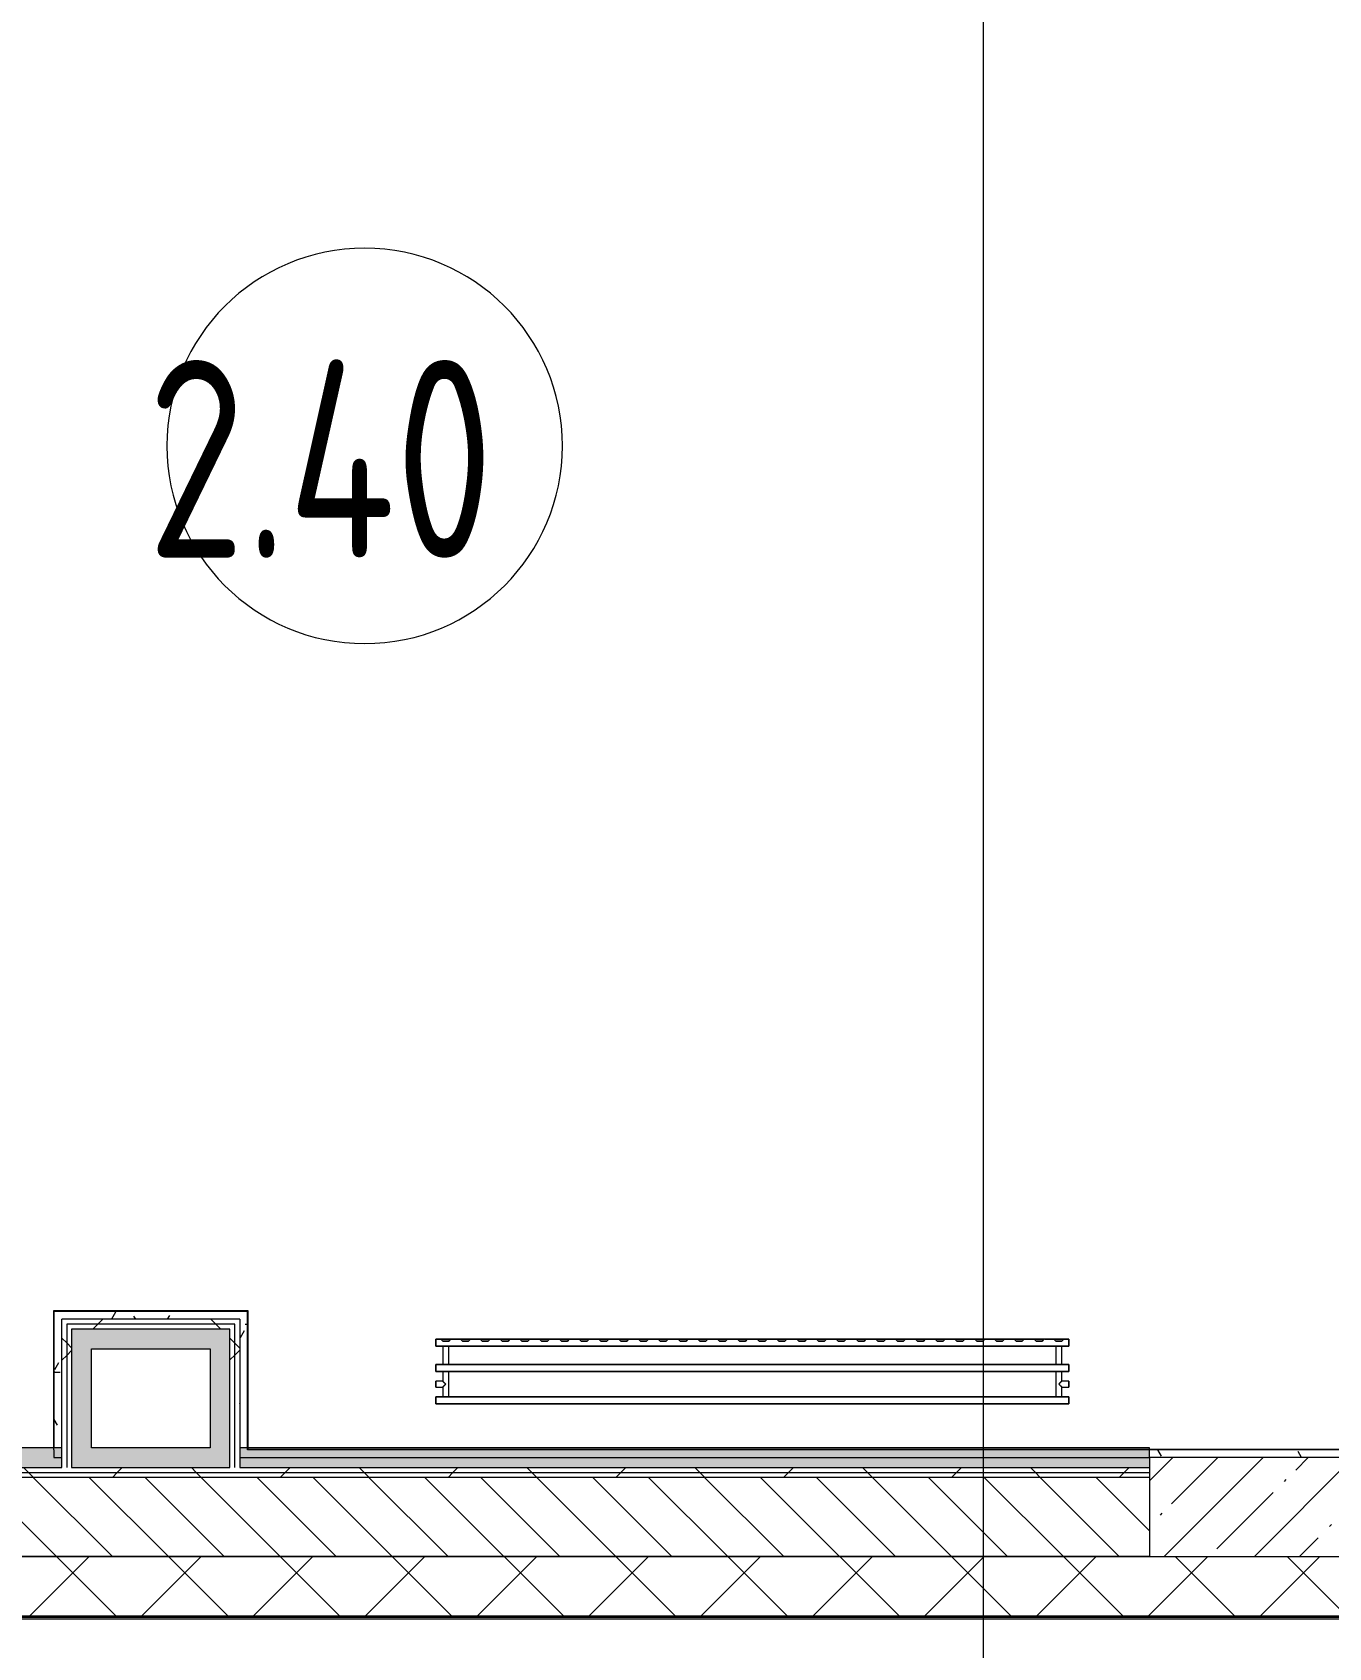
# Model space of a CAD drawing. Header units: millimetres. Extents: x -1113 to 415037, y -3642 to 354837.
# Drawn here: x 244978 to 248255, y -331 to 3755 of the extents above; entities that cross this region are included whole.
import ezdxf

# ---------------------------------------------------------------- set-up
doc = ezdxf.new("R2010")
doc.units = ezdxf.units.MM
for name, color, linetype, lineweight in [('A-AREA-IDEN', 7, 'Continuous', 9), ('A-FLOR', 7, 'Continuous', 9), ('A-WALL', 7, 'Continuous', 5), ('I-WALL', 7, 'Continuous', 5), ('S-COLS', 7, 'Continuous', 9), ('S-COLS-1', 7, 'Continuous', 5), ('Оси', 7, 'Continuous', 9)]:
    doc.layers.add(name, color=color, linetype=linetype, lineweight=lineweight)
for name, color, linetype, lineweight, true_color in [('A-WALL-1', 9, 'Continuous', 5, 0x808080), ('A-WALL-FNSH-1', 9, 'Continuous', 5, 0x808080), ('M-EQPM-1', 7, 'Continuous', 9, 0xb2b2b2)]:
    doc.layers.add(name, color=color, linetype=linetype, lineweight=lineweight, true_color=true_color)
doc.styles.add('СПДС', font='ГОСТ тип А.ttf', dxfattribs={"width": 0.9})
pattern_1 = [(0, (148772.123, -1e-08), (243.84, 60.96), [20.117, -162.763, 20.117, -162.763, -975.36]), (0, (148772.123, -1e-08), (243.84, 60.96), [-365.76, 20.117, -345.643, 20.117, -162.763, -426.72]), (0, (148772.123, -1e-08), (243.84, 60.96), [-914.4, 20.117, -101.803, 20.117, -284.683]), (120, (148863.563, 30.48), (-174.71291, 180.691634), [20.117, -162.763, 20.117, -162.763, -975.36]), (120, (148863.563, 30.48), (-174.71291, 180.691634), [-365.76, 20.117, -345.643, 20.117, -162.763, -426.72]), (120, (148863.563, 30.48), (-174.71291, 180.691634), [-914.4, 20.117, -101.803, 20.117, -284.683]), (240, (148894.043, 152.4), (-69.12709, -241.651634), [20.117, -162.763, 20.117, -162.763, -975.36]), (240, (148894.043, 152.4), (-69.12709, -241.651634), [-365.76, 20.117, -345.643, 20.117, -162.763, -426.72]), (240, (148894.043, 152.4), (-69.12709, -241.651634), [-914.4, 20.117, -101.803, 20.117, -284.683])]
pattern_2 = [(45, (148772.12, -1e-08), (-212.132, 212.132), []), (135, (148772.12, -1e-08), (-212.132, -212.132), [])]

# ---------------------------------------------------------------- blocks, each defined once
blk = doc.blocks.new('BSC_Колонна _Прямоугольная - 250х900-23282983-Объем проектирования 2 этажа')
at = {"layer": 'S-COLS-1'}
h = blk.add_hatch(dxfattribs=at)
h.set_pattern_fill('FP_91', color=256, style=0, pattern_type=2)
h.set_pattern_definition([(45, (-99480, -25), (-114.04925, 114.04925), []), (45, (-99365.95, -25), (-114.04925, 114.04925), [201.613, -40.323, 6.706, -33.617])])
h.paths.add_polyline_path([(369.4, -125), (450, -125), (450, 125), (-450, 125), (-450, -125), (-353.3, -125)])
for p, q in [((450, 125), (-450, 125)), ((-450, 125), (-450, -125)), ((450, -125), (450, 125)), ((-450, -125), (450, -125))]:
    blk.add_line(p, q, dxfattribs=at)
blk = doc.blocks.new('radiator_prado_classic_z_tip_30_po exemplyaru - Classic Z Тип 30-300-V487-Объем проектирования 2 этажа')
at = {"layer": 'M-EQPM-1'}
for p, q in [((0, 228), (0, 210)), ((1600, 228), (0, 228)), ((0, 210), (0, 228)), ((0, 228), (12.5, 228)), ((0, 210), (1600, 210)), ((17.8, 210), (0, 210)), ((12.5, 228), (37.5, 228)), ((37.5, 228), (12.5, 228)), ((12.5, 228), (37.5, 228)), ((12.5, 228), (17.5, 223)), ((12.5, 228), (17.5, 223)), ((32.5, 223), (17.5, 223)), ((17.5, 223), (32.5, 223)), ((17.5, 210), (17.5, 164)), ((17.5, 210), (17.5, 164)), ((17.8, 210), (17.5, 210)), ((17.5, 210), (17.8, 210)), ((17.8, 210), (17.5, 210)), ((17.5, 210), (32.5, 210)), ((32.2, 210), (17.8, 210)), ((17.8, 210), (32.2, 210)), ((32.2, 210), (17.8, 210)), ((32.5, 210), (32.2, 210)), ((32.2, 210), (32.5, 210)), ((32.5, 210), (32.2, 210)), ((1567.8, 210), (32.2, 210)), ((32.5, 223), (37.5, 228)), ((37.5, 228), (32.5, 223)), ((32.5, 164), (32.5, 210)), ((32.5, 164), (32.5, 210)), ((37.5, 228), (62.5, 228)), ((62.5, 228), (87.5, 228)), ((87.5, 228), (62.5, 228)), ((62.5, 228), (87.5, 228)), ((62.5, 228), (67.5, 223)), ((62.5, 228), (67.5, 223)), ((82.5, 223), (67.5, 223)), ((67.5, 223), (82.5, 223)), ((82.5, 223), (87.5, 228)), ((87.5, 228), (82.5, 223)), ((87.5, 228), (112.5, 228)), ((112.5, 228), (137.5, 228)), ((137.5, 228), (112.5, 228)), ((112.5, 228), (137.5, 228)), ((112.5, 228), (117.5, 223)), ((112.5, 228), (117.5, 223)), ((132.5, 223), (117.5, 223)), ((117.5, 223), (132.5, 223)), ((132.5, 223), (137.5, 228)), ((137.5, 228), (132.5, 223)), ((137.5, 228), (162.5, 228)), ((162.5, 228), (187.5, 228)), ((187.5, 228), (162.5, 228)), ((162.5, 228), (187.5, 228)), ((162.5, 228), (167.5, 223)), ((162.5, 228), (167.5, 223)), ((182.5, 223), (167.5, 223)), ((167.5, 223), (182.5, 223)), ((182.5, 223), (187.5, 228)), ((187.5, 228), (182.5, 223)), ((187.5, 228), (212.5, 228)), ((212.5, 228), (237.5, 228)), ((237.5, 228), (212.5, 228)), ((212.5, 228), (237.5, 228)), ((212.5, 228), (217.5, 223)), ((212.5, 228), (217.5, 223)), ((232.5, 223), (217.5, 223)), ((217.5, 223), (232.5, 223)), ((232.5, 223), (237.5, 228)), ((237.5, 228), (232.5, 223)), ((237.5, 228), (262.5, 228)), ((262.5, 228), (287.5, 228)), ((287.5, 228), (262.5, 228)), ((262.5, 228), (287.5, 228)), ((262.5, 228), (267.5, 223)), ((262.5, 228), (267.5, 223)), ((282.5, 223), (267.5, 223)), ((267.5, 223), (282.5, 223)), ((282.5, 223), (287.5, 228)), ((287.5, 228), (282.5, 223)), ((287.5, 228), (312.5, 228)), ((312.5, 228), (337.5, 228)), ((337.5, 228), (312.5, 228)), ((312.5, 228), (337.5, 228)), ((312.5, 228), (317.5, 223)), ((312.5, 228), (317.5, 223)), ((332.5, 223), (317.5, 223)), ((317.5, 223), (332.5, 223)), ((332.5, 223), (337.5, 228)), ((337.5, 228), (332.5, 223)), ((337.5, 228), (362.5, 228)), ((362.5, 228), (387.5, 228)), ((387.5, 228), (362.5, 228)), ((362.5, 228), (387.5, 228)), ((362.5, 228), (367.5, 223)), ((362.5, 228), (367.5, 223)), ((382.5, 223), (367.5, 223)), ((367.5, 223), (382.5, 223)), ((382.5, 223), (387.5, 228)), ((387.5, 228), (382.5, 223)), ((387.5, 228), (412.5, 228)), ((412.5, 228), (437.5, 228)), ((437.5, 228), (412.5, 228)), ((412.5, 228), (437.5, 228)), ((412.5, 228), (417.5, 223)), ((412.5, 228), (417.5, 223)), ((432.5, 223), (417.5, 223)), ((417.5, 223), (432.5, 223)), ((432.5, 223), (437.5, 228)), ((437.5, 228), (432.5, 223)), ((437.5, 228), (462.5, 228)), ((462.5, 228), (487.5, 228)), ((487.5, 228), (462.5, 228)), ((462.5, 228), (487.5, 228)), ((462.5, 228), (467.5, 223)), ((462.5, 228), (467.5, 223)), ((482.5, 223), (467.5, 223)), ((467.5, 223), (482.5, 223)), ((482.5, 223), (487.5, 228)), ((487.5, 228), (482.5, 223)), ((487.5, 228), (512.5, 228)), ((512.5, 228), (537.5, 228)), ((537.5, 228), (512.5, 228)), ((512.5, 228), (537.5, 228)), ((512.5, 228), (517.5, 223)), ((512.5, 228), (517.5, 223)), ((532.5, 223), (517.5, 223)), ((517.5, 223), (532.5, 223)), ((532.5, 223), (537.5, 228)), ((537.5, 228), (532.5, 223)), ((537.5, 228), (562.5, 228)), ((562.5, 228), (587.5, 228)), ((587.5, 228), (562.5, 228)), ((562.5, 228), (587.5, 228)), ((562.5, 228), (567.5, 223)), ((562.5, 228), (567.5, 223)), ((582.5, 223), (567.5, 223)), ((567.5, 223), (582.5, 223)), ((582.5, 223), (587.5, 228)), ((587.5, 228), (582.5, 223)), ((587.5, 228), (612.5, 228)), ((612.5, 228), (637.5, 228)), ((637.5, 228), (612.5, 228)), ((612.5, 228), (637.5, 228)), ((612.5, 228), (617.5, 223)), ((612.5, 228), (617.5, 223)), ((632.5, 223), (617.5, 223)), ((617.5, 223), (632.5, 223)), ((632.5, 223), (637.5, 228)), ((637.5, 228), (632.5, 223)), ((637.5, 228), (662.5, 228)), ((662.5, 228), (687.5, 228)), ((687.5, 228), (662.5, 228)), ((662.5, 228), (687.5, 228)), ((662.5, 228), (667.5, 223)), ((662.5, 228), (667.5, 223)), ((682.5, 223), (667.5, 223)), ((667.5, 223), (682.5, 223)), ((682.5, 223), (687.5, 228)), ((687.5, 228), (682.5, 223)), ((687.5, 228), (712.5, 228)), ((712.5, 228), (737.5, 228)), ((737.5, 228), (712.5, 228)), ((712.5, 228), (737.5, 228)), ((712.5, 228), (717.5, 223)), ((712.5, 228), (717.5, 223)), ((732.5, 223), (717.5, 223)), ((717.5, 223), (732.5, 223)), ((732.5, 223), (737.5, 228)), ((737.5, 228), (732.5, 223)), ((737.5, 228), (762.5, 228)), ((762.5, 228), (787.5, 228)), ((787.5, 228), (762.5, 228)), ((762.5, 228), (787.5, 228)), ((762.5, 228), (767.5, 223)), ((762.5, 228), (767.5, 223)), ((782.5, 223), (767.5, 223)), ((767.5, 223), (782.5, 223)), ((782.5, 223), (787.5, 228)), ((787.5, 228), (782.5, 223)), ((787.5, 228), (812.5, 228)), ((812.5, 228), (837.5, 228)), ((837.5, 228), (812.5, 228)), ((812.5, 228), (837.5, 228)), ((812.5, 228), (817.5, 223)), ((812.5, 228), (817.5, 223)), ((832.5, 223), (817.5, 223)), ((817.5, 223), (832.5, 223)), ((832.5, 223), (837.5, 228)), ((837.5, 228), (832.5, 223)), ((837.5, 228), (862.5, 228)), ((862.5, 228), (887.5, 228)), ((887.5, 228), (862.5, 228)), ((862.5, 228), (887.5, 228)), ((862.5, 228), (867.5, 223)), ((862.5, 228), (867.5, 223)), ((882.5, 223), (867.5, 223)), ((867.5, 223), (882.5, 223)), ((882.5, 223), (887.5, 228)), ((887.5, 228), (882.5, 223)), ((887.5, 228), (912.5, 228)), ((912.5, 228), (937.5, 228)), ((937.5, 228), (912.5, 228)), ((912.5, 228), (937.5, 228)), ((912.5, 228), (917.5, 223)), ((912.5, 228), (917.5, 223)), ((932.5, 223), (917.5, 223)), ((917.5, 223), (932.5, 223)), ((932.5, 223), (937.5, 228)), ((937.5, 228), (932.5, 223)), ((937.5, 228), (962.5, 228)), ((962.5, 228), (987.5, 228)), ((987.5, 228), (962.5, 228)), ((962.5, 228), (987.5, 228)), ((962.5, 228), (967.5, 223)), ((962.5, 228), (967.5, 223)), ((982.5, 223), (967.5, 223)), ((967.5, 223), (982.5, 223)), ((982.5, 223), (987.5, 228)), ((987.5, 228), (982.5, 223)), ((987.5, 228), (1012.5, 228)), ((1012.5, 228), (1037.5, 228)), ((1037.5, 228), (1012.5, 228)), ((1012.5, 228), (1037.5, 228)), ((1012.5, 228), (1017.5, 223)), ((1012.5, 228), (1017.5, 223)), ((1032.5, 223), (1017.5, 223)), ((1017.5, 223), (1032.5, 223)), ((1032.5, 223), (1037.5, 228)), ((1037.5, 228), (1032.5, 223)), ((1037.5, 228), (1062.5, 228)), ((1062.5, 228), (1087.5, 228)), ((1087.5, 228), (1062.5, 228)), ((1062.5, 228), (1087.5, 228)), ((1062.5, 228), (1067.5, 223)), ((1062.5, 228), (1067.5, 223)), ((1082.5, 223), (1067.5, 223)), ((1067.5, 223), (1082.5, 223)), ((1082.5, 223), (1087.5, 228)), ((1087.5, 228), (1082.5, 223)), ((1087.5, 228), (1112.5, 228)), ((1112.5, 228), (1137.5, 228)), ((1137.5, 228), (1112.5, 228)), ((1112.5, 228), (1137.5, 228)), ((1112.5, 228), (1117.5, 223)), ((1112.5, 228), (1117.5, 223)), ((1132.5, 223), (1117.5, 223)), ((1117.5, 223), (1132.5, 223)), ((1132.5, 223), (1137.5, 228)), ((1137.5, 228), (1132.5, 223)), ((1137.5, 228), (1162.5, 228)), ((1162.5, 228), (1187.5, 228)), ((1187.5, 228), (1162.5, 228)), ((1162.5, 228), (1187.5, 228)), ((1162.5, 228), (1167.5, 223)), ((1162.5, 228), (1167.5, 223)), ((1182.5, 223), (1167.5, 223)), ((1167.5, 223), (1182.5, 223)), ((1182.5, 223), (1187.5, 228)), ((1187.5, 228), (1182.5, 223)), ((1187.5, 228), (1212.5, 228)), ((1212.5, 228), (1237.5, 228)), ((1237.5, 228), (1212.5, 228)), ((1212.5, 228), (1237.5, 228)), ((1212.5, 228), (1217.5, 223)), ((1212.5, 228), (1217.5, 223)), ((1232.5, 223), (1217.5, 223)), ((1217.5, 223), (1232.5, 223)), ((1232.5, 223), (1237.5, 228)), ((1237.5, 228), (1232.5, 223)), ((1237.5, 228), (1262.5, 228)), ((1262.5, 228), (1287.5, 228)), ((1287.5, 228), (1262.5, 228)), ((1262.5, 228), (1287.5, 228)), ((1262.5, 228), (1267.5, 223)), ((1262.5, 228), (1267.5, 223)), ((1282.5, 223), (1267.5, 223)), ((1267.5, 223), (1282.5, 223)), ((1282.5, 223), (1287.5, 228)), ((1287.5, 228), (1282.5, 223)), ((1287.5, 228), (1312.5, 228)), ((1312.5, 228), (1337.5, 228)), ((1337.5, 228), (1312.5, 228)), ((1312.5, 228), (1337.5, 228)), ((1312.5, 228), (1317.5, 223)), ((1312.5, 228), (1317.5, 223)), ((1332.5, 223), (1317.5, 223)), ((1317.5, 223), (1332.5, 223)), ((1332.5, 223), (1337.5, 228)), ((1337.5, 228), (1332.5, 223)), ((1337.5, 228), (1362.5, 228)), ((1362.5, 228), (1387.5, 228)), ((1387.5, 228), (1362.5, 228)), ((1362.5, 228), (1387.5, 228)), ((1362.5, 228), (1367.5, 223)), ((1362.5, 228), (1367.5, 223)), ((1382.5, 223), (1367.5, 223)), ((1367.5, 223), (1382.5, 223)), ((1382.5, 223), (1387.5, 228)), ((1387.5, 228), (1382.5, 223)), ((1387.5, 228), (1412.5, 228)), ((1412.5, 228), (1437.5, 228)), ((1437.5, 228), (1412.5, 228)), ((1412.5, 228), (1437.5, 228)), ((1412.5, 228), (1417.5, 223)), ((1412.5, 228), (1417.5, 223)), ((1432.5, 223), (1417.5, 223)), ((1417.5, 223), (1432.5, 223)), ((1432.5, 223), (1437.5, 228)), ((1437.5, 228), (1432.5, 223)), ((1437.5, 228), (1462.5, 228)), ((1462.5, 228), (1487.5, 228)), ((1487.5, 228), (1462.5, 228)), ((1462.5, 228), (1487.5, 228)), ((1462.5, 228), (1467.5, 223)), ((1462.5, 228), (1467.5, 223)), ((1482.5, 223), (1467.5, 223)), ((1467.5, 223), (1482.5, 223)), ((1482.5, 223), (1487.5, 228)), ((1487.5, 228), (1482.5, 223)), ((1487.5, 228), (1512.5, 228)), ((1512.5, 228), (1537.5, 228)), ((1537.5, 228), (1512.5, 228)), ((1512.5, 228), (1537.5, 228)), ((1512.5, 228), (1517.5, 223)), ((1512.5, 228), (1517.5, 223)), ((1532.5, 223), (1517.5, 223)), ((1517.5, 223), (1532.5, 223)), ((1532.5, 223), (1537.5, 228)), ((1537.5, 228), (1532.5, 223)), ((1539.6, 228), (1562.5, 228)), ((1562.5, 228), (1587.5, 228)), ((1587.5, 228), (1562.5, 228)), ((1562.5, 228), (1587.5, 228)), ((1562.5, 228), (1567.5, 223)), ((1562.5, 228), (1567.5, 223)), ((1582.5, 223), (1567.5, 223)), ((1567.5, 223), (1582.5, 223)), ((1567.5, 210), (1567.5, 164)), ((1567.5, 210), (1567.5, 164)), ((1567.8, 210), (1567.5, 210)), ((1567.5, 210), (1582.5, 210)), ((1567.8, 210), (1567.5, 210)), ((1567.5, 210), (1567.8, 210)), ((1581.5, 210), (1567.8, 210)), ((1582.2, 210), (1567.8, 210)), ((1567.8, 210), (1581.5, 210)), ((1582.2, 210), (1581.5, 210)), ((1581.5, 210), (1582.2, 210)), ((1582.5, 210), (1582.2, 210)), ((1582.5, 210), (1582.2, 210)), ((1582.2, 210), (1582.5, 210)), ((1600, 210), (1582.2, 210)), ((1582.5, 223), (1587.5, 228)), ((1587.5, 228), (1582.5, 223)), ((1582.5, 164), (1582.5, 210)), ((1582.5, 164), (1582.5, 210)), ((1587.5, 228), (1600, 228)), ((1600, 210), (1600, 228)), ((1600, 228), (1600, 210)), ((1600, 164), (0, 164)), ((0, 164), (0, 146)), ((0, 146), (0, 164)), ((0, 164), (17.8, 164)), ((17.8, 164), (17.5, 164)), ((17.5, 164), (17.8, 164)), ((17.8, 164), (17.5, 164)), ((17.5, 164), (32.5, 164)), ((32.2, 164), (17.8, 164)), ((17.8, 164), (23.1, 164)), ((18.5, 164), (17.8, 164)), ((32.2, 164), (18.5, 164)), ((23.1, 164), (25, 164)), ((25, 164), (26.9, 164)), ((26.9, 164), (31.5, 164)), ((31.5, 164), (32.2, 164)), ((32.5, 164), (32.2, 164)), ((32.2, 164), (32.5, 164)), ((32.5, 164), (32.2, 164)), ((32.2, 164), (1567.8, 164)), ((1567.8, 164), (1567.5, 164)), ((1567.5, 164), (1582.5, 164)), ((1567.8, 164), (1567.5, 164)), ((1567.5, 164), (1567.8, 164)), ((1568.5, 164), (1567.8, 164)), ((1582.2, 164), (1567.8, 164)), ((1567.8, 164), (1568.5, 164)), ((1582.2, 164), (1568.5, 164)), ((1568.5, 164), (1569.7, 164)), ((1569.7, 164), (1571.2, 164)), ((1571.2, 164), (1578.7, 164)), ((1578.7, 164), (1581.5, 164)), ((1581.5, 164), (1582.2, 164)), ((1582.5, 164), (1582.2, 164)), ((1582.5, 164), (1582.2, 164)), ((1582.2, 164), (1582.5, 164)), ((1582.2, 164), (1600, 164)), ((1600, 146), (1600, 164)), ((1600, 164), (1600, 146)), ((0, 146), (1600, 146)), ((18.5, 146), (0, 146)), ((17.5, 146), (17.5, 121.5)), ((17.5, 146), (17.5, 121.5)), ((17.5, 146), (18.5, 146)), ((18.5, 146), (17.5, 146)), ((17.5, 146), (18.5, 146)), ((32.5, 146), (17.5, 146)), ((18.5, 146), (32.2, 146)), ((21.2, 146), (18.5, 146)), ((18.5, 146), (23.1, 146)), ((25, 146), (21.2, 146)), ((23.1, 146), (26.9, 146)), ((32.2, 146), (25, 146)), ((26.9, 146), (30.3, 146)), ((30.3, 146), (32.2, 146)), ((32.2, 146), (32.5, 146)), ((32.5, 146), (32.2, 146)), ((32.2, 146), (32.5, 146)), ((1567.8, 146), (32.2, 146)), ((32.5, 82), (32.5, 146)), ((32.5, 82), (32.5, 146)), ((1567.5, 146), (1567.5, 82)), ((1567.5, 146), (1567.5, 82)), ((1567.5, 146), (1567.8, 146)), ((1582.5, 146), (1567.5, 146)), ((1567.5, 146), (1567.8, 146)), ((1567.8, 146), (1567.5, 146)), ((1567.8, 146), (1581.5, 146)), ((1567.8, 146), (1581.5, 146)), ((1568.5, 146), (1567.8, 146)), ((1569.7, 146), (1568.5, 146)), ((1571.2, 146), (1569.7, 146)), ((1573.1, 146), (1571.2, 146)), ((1575, 146), (1573.1, 146)), ((1576.9, 146), (1575, 146)), ((1578.7, 146), (1576.9, 146)), ((1580.3, 146), (1578.7, 146)), ((1581.5, 146), (1580.3, 146)), ((1581.5, 146), (1582.5, 146)), ((1581.5, 146), (1582.5, 146)), ((1582.5, 146), (1581.5, 146)), ((1600, 146), (1581.5, 146)), ((1582.5, 121.5), (1582.5, 146)), ((1582.5, 121.5), (1582.5, 146)), ((17.5, 121.5), (0, 121.5)), ((17.5, 121.5), (0, 121.5)), ((0, 121.5), (0, 120.5)), ((0, 106.5), (0, 121.5)), ((0, 120.5), (0, 107.5)), ((0, 120.5), (0, 119.3)), ((0, 114), (0, 120.5)), ((0, 120.5), (0, 120.5)), ((0, 119.3), (0, 117.8)), ((0, 117.8), (0, 114)), ((0, 114), (0, 110.3)), ((0, 107.5), (0, 114)), ((0, 110.3), (0, 108.7)), ((0, 108.7), (0, 107.5)), ((0, 107.5), (0, 106.5)), ((0, 107.5), (0, 107.5)), ((0, 106.5), (17.5, 106.5)), ((0, 106.5), (17.5, 106.5)), ((1600, 82), (0, 82)), ((0, 82), (0, 64)), ((0, 64), (0, 82)), ((0, 82), (18.5, 82)), ((17.5, 106.5), (17.5, 82)), ((17.5, 106.5), (17.5, 82)), ((18.5, 82), (17.5, 82)), ((17.5, 82), (18.5, 82)), ((18.5, 82), (17.5, 82)), ((17.5, 82), (32.5, 82)), ((32.2, 82), (18.5, 82)), ((18.5, 82), (21.2, 82)), ((19.7, 82), (18.5, 82)), ((32.2, 82), (19.7, 82)), ((21.2, 82), (25, 82)), ((25, 82), (31.5, 82)), ((31.5, 82), (32.2, 82)), ((32.5, 82), (32.2, 82)), ((32.2, 82), (32.5, 82)), ((32.5, 82), (32.2, 82)), ((32.2, 82), (1567.8, 82)), ((1567.8, 82), (1567.5, 82)), ((1567.5, 82), (1582.5, 82)), ((1567.8, 82), (1567.5, 82)), ((1567.5, 82), (1567.8, 82)), ((1581.5, 82), (1567.8, 82)), ((1581.5, 82), (1567.8, 82)), ((1567.8, 82), (1568.5, 82)), ((1568.5, 82), (1569.7, 82)), ((1569.7, 82), (1571.2, 82)), ((1571.2, 82), (1573.1, 82)), ((1573.1, 82), (1575, 82)), ((1575, 82), (1576.9, 82)), ((1576.9, 82), (1578.7, 82)), ((1578.7, 82), (1580.3, 82)), ((1580.3, 82), (1581.5, 82)), ((1582.5, 82), (1581.5, 82)), ((1582.5, 82), (1581.5, 82)), ((1581.5, 82), (1582.5, 82)), ((1581.5, 82), (1600, 82)), ((1600, 121.5), (1582.5, 121.5)), ((1600, 121.5), (1582.5, 121.5)), ((1582.5, 82), (1582.5, 106.5)), ((1582.5, 106.5), (1600, 106.5)), ((1582.5, 82), (1582.5, 106.5)), ((1582.5, 106.5), (1600, 106.5)), ((1600, 121.5), (1600, 106.5)), ((1600, 120.5), (1600, 121.5)), ((1600, 121.5), (1600, 120.5)), ((1600, 120.5), (1600, 121.5)), ((1600, 107.5), (1600, 120.5)), ((1600, 120.5), (1600, 107.5)), ((1600, 119.3), (1600, 120.5)), ((1600, 117.8), (1600, 119.3)), ((1600, 114), (1600, 117.8)), ((1600, 108.7), (1600, 114)), ((1600, 107.5), (1600, 108.7)), ((1600, 106.5), (1600, 107.5)), ((1600, 107.5), (1600, 106.5)), ((1600, 106.5), (1600, 107.5)), ((1600, 64), (1600, 82)), ((1600, 82), (1600, 64)), ((1600, 64), (0, 64)), ((0, 64), (1600, 64))]:
    blk.add_line(p, q, dxfattribs=at)
for points, knots in [([(18.5, 120.5), (18.4, 120.6), (18.3, 120.7), (18.1, 120.9), (17.9, 121.1), (17.8, 121.2), (17.7, 121.3), (17.5, 121.5), (17.5, 121.5), (17.5, 121.5)], [0.7142857, 0.7142857, 0.7142857, 0.7142857, 0.75, 0.7857143, 0.8214286, 0.8571429, 0.8928571, 0.9285714, 1, 1, 1, 1]), ([(17.5, 121.5), (17.5, 121.5), (17.5, 121.5), (17.7, 121.3), (17.8, 121.2), (17.9, 121.1), (18.1, 120.9), (18.3, 120.7), (18.4, 120.6), (18.5, 120.5)], [0, 0, 0, 0, 0.0714286, 0.1071429, 0.1428571, 0.1785714, 0.2142857, 0.25, 0.2857143, 0.2857143, 0.2857143, 0.2857143]), ([(17.5, 121.5), (17.5, 121.5), (17.5, 121.5), (17.7, 121.3), (17.8, 121.2), (17.9, 121.1), (18.1, 120.9), (18.3, 120.7), (18.4, 120.6), (18.5, 120.5)], [0, 0, 0, 0, 0.0714286, 0.1071429, 0.1428571, 0.1785714, 0.2142857, 0.25, 0.2857143, 0.2857143, 0.2857143, 0.2857143]), ([(25, 114), (24.5, 114.5), (23.6, 115.4), (22.4, 116.6), (21.6, 117.4), (21.1, 117.9), (20.8, 118.2), (20.5, 118.5), (20.2, 118.8), (19.8, 119.1), (19.6, 119.4), (19.3, 119.7), (19, 120), (18.7, 120.3), (18.5, 120.5), (18.3, 120.7), (18.1, 120.9), (17.9, 121.1), (17.8, 121.2), (17.7, 121.3), (17.5, 121.5), (17.5, 121.5), (17.5, 121.5)], [0, 0, 0, 0, 0.142857, 0.285714, 0.357143, 0.392857, 0.428571, 0.464286, 0.5, 0.535714, 0.571429, 0.607143, 0.642857, 0.678571, 0.714286, 0.75, 0.785714, 0.821429, 0.857143, 0.892857, 0.928571, 1, 1, 1, 1]), ([(17.5, 106.5), (17.5, 106.5), (17.5, 106.5), (17.7, 106.7), (17.8, 106.8), (17.9, 106.9), (18.1, 107.1), (18.3, 107.3), (18.5, 107.5), (18.7, 107.7), (19, 108), (19.3, 108.3), (19.6, 108.6), (19.8, 108.9), (20.3, 109.3), (20.7, 109.7), (21.1, 110.1), (21.6, 110.6), (22.4, 111.4), (23.6, 112.6), (24.5, 113.5), (25, 114)], [0, 0, 0, 0, 0.071429, 0.107143, 0.142857, 0.178571, 0.214286, 0.25, 0.285714, 0.321429, 0.357143, 0.392857, 0.428571, 0.464286, 0.5, 0.571429, 0.607143, 0.642857, 0.714286, 0.857143, 1, 1, 1, 1]), ([(17.5, 106.5), (17.5, 106.5), (17.5, 106.5), (17.7, 106.7), (17.8, 106.8), (17.9, 106.9), (18.1, 107.1), (18.3, 107.3), (18.4, 107.4), (18.5, 107.5)], [0, 0, 0, 0, 0.0714286, 0.1071429, 0.1428571, 0.1785714, 0.2142857, 0.25, 0.2857143, 0.2857143, 0.2857143, 0.2857143]), ([(18.5, 107.5), (18.4, 107.4), (18.3, 107.3), (18.1, 107.1), (17.9, 106.9), (17.8, 106.8), (17.7, 106.7), (17.5, 106.5), (17.5, 106.5), (17.5, 106.5)], [0.7142857, 0.7142857, 0.7142857, 0.7142857, 0.75, 0.7857143, 0.8214286, 0.8571429, 0.8928571, 0.9285714, 1, 1, 1, 1]), ([(18.5, 107.5), (18.4, 107.4), (18.3, 107.3), (18.1, 107.1), (17.9, 106.9), (17.8, 106.8), (17.7, 106.7), (17.5, 106.5), (17.5, 106.5), (17.5, 106.5)], [0.7142857, 0.7142857, 0.7142857, 0.7142857, 0.75, 0.7857143, 0.8214286, 0.8571429, 0.8928571, 0.9285714, 1, 1, 1, 1]), ([(22.1, 116.9), (21.9, 117.1), (21.6, 117.4), (21.1, 117.9), (20.8, 118.2), (20.5, 118.5), (20.2, 118.8), (19.9, 119.2), (19.7, 119.3), (19.6, 119.4)], [0.2857143, 0.2857143, 0.2857143, 0.2857143, 0.3571429, 0.3928571, 0.4285714, 0.4642857, 0.5, 0.5357143, 0.5714286, 0.5714286, 0.5714286, 0.5714286]), ([(19.6, 119.4), (19.7, 119.3), (19.9, 119.2), (20.3, 118.7), (20.6, 118.4), (20.8, 118.2)], [0.4285714, 0.4285714, 0.4285714, 0.4285714, 0.4642857, 0.5, 0.5714286, 0.5714286, 0.5714286, 0.5714286]), ([(19.6, 119.4), (19.7, 119.3), (19.8, 119.1), (20.3, 118.7), (20.7, 118.3), (21.1, 117.9), (21.6, 117.4), (21.9, 117.1), (22.1, 116.9)], [0.4285714, 0.4285714, 0.4285714, 0.4285714, 0.4642857, 0.5, 0.5714286, 0.6071429, 0.6428571, 0.7142857, 0.7142857, 0.7142857, 0.7142857]), ([(19.6, 108.6), (19.7, 108.7), (19.9, 108.8), (20.3, 109.3), (20.7, 109.7), (21.1, 110.1), (21.6, 110.6), (21.9, 110.9), (22.1, 111.1)], [0.4285714, 0.4285714, 0.4285714, 0.4285714, 0.4642857, 0.5, 0.5714286, 0.6071429, 0.6428571, 0.7142857, 0.7142857, 0.7142857, 0.7142857]), ([(22.1, 111.1), (21.9, 110.9), (21.6, 110.6), (21.1, 110.1), (20.8, 109.8), (20.5, 109.5), (20.2, 109.2), (19.9, 108.8), (19.7, 108.7), (19.6, 108.6)], [0.2857143, 0.2857143, 0.2857143, 0.2857143, 0.3571429, 0.3928571, 0.4285714, 0.4642857, 0.5, 0.5357143, 0.5714286, 0.5714286, 0.5714286, 0.5714286]), ([(22.1, 111.1), (21.9, 110.9), (21.6, 110.6), (21.1, 110.1), (20.8, 109.8), (20.5, 109.5), (20.2, 109.2), (19.8, 108.9), (19.7, 108.7), (19.6, 108.6)], [0.2857143, 0.2857143, 0.2857143, 0.2857143, 0.3571429, 0.3928571, 0.4285714, 0.4642857, 0.5, 0.5357143, 0.5714286, 0.5714286, 0.5714286, 0.5714286]), ([(20.8, 118.2), (20.9, 118.1), (21.1, 117.9), (21.6, 117.4), (21.9, 117.1), (22.1, 116.9)], [0.5714286, 0.5714286, 0.5714286, 0.5714286, 0.6071429, 0.6428571, 0.7142857, 0.7142857, 0.7142857, 0.7142857]), ([(1575, 114), (1575.5, 114.5), (1576.4, 115.4), (1577.6, 116.6), (1578.4, 117.4), (1578.9, 117.9), (1579.2, 118.2), (1579.5, 118.5), (1579.8, 118.8), (1580.1, 119.2), (1580.4, 119.4), (1580.7, 119.7), (1581, 120), (1581.3, 120.3), (1581.5, 120.5), (1581.7, 120.7), (1581.9, 120.9), (1582.1, 121.1), (1582.2, 121.2), (1582.3, 121.3), (1582.5, 121.5), (1582.5, 121.5), (1582.5, 121.5)], [0, 0, 0, 0, 0.142857, 0.285714, 0.357143, 0.392857, 0.428571, 0.464286, 0.5, 0.535714, 0.571429, 0.607143, 0.642857, 0.678571, 0.714286, 0.75, 0.785714, 0.821429, 0.857143, 0.892857, 0.928571, 1, 1, 1, 1]), ([(1582.5, 106.5), (1582.5, 106.5), (1582.5, 106.5), (1582.3, 106.7), (1582.2, 106.8), (1582.1, 106.9), (1581.9, 107.1), (1581.7, 107.3), (1581.5, 107.5), (1581.3, 107.7), (1581, 108), (1580.7, 108.3), (1580.4, 108.6), (1580.1, 108.8), (1579.7, 109.3), (1579.3, 109.7), (1578.9, 110.1), (1578.4, 110.6), (1577.6, 111.4), (1576.4, 112.6), (1575.5, 113.5), (1575, 114)], [0, 0, 0, 0, 0.071429, 0.107143, 0.142857, 0.178571, 0.214286, 0.25, 0.285714, 0.321429, 0.357143, 0.392857, 0.428571, 0.464286, 0.5, 0.571429, 0.607143, 0.642857, 0.714286, 0.857143, 1, 1, 1, 1]), ([(1579.2, 118.2), (1579.1, 118.1), (1578.9, 117.9), (1578.4, 117.4), (1578.1, 117.1), (1577.9, 116.9)], [0.5714286, 0.5714286, 0.5714286, 0.5714286, 0.6071429, 0.6428571, 0.7142857, 0.7142857, 0.7142857, 0.7142857]), ([(1579.2, 118.2), (1579.1, 118.1), (1578.9, 117.9), (1578.4, 117.4), (1578.1, 117.1), (1577.9, 116.9)], [0.5714286, 0.5714286, 0.5714286, 0.5714286, 0.6071429, 0.6428571, 0.7142857, 0.7142857, 0.7142857, 0.7142857]), ([(1577.9, 116.9), (1578.1, 117.1), (1578.4, 117.4), (1578.9, 117.9), (1579.1, 118.1), (1579.2, 118.2)], [0.2857143, 0.2857143, 0.2857143, 0.2857143, 0.3571429, 0.3928571, 0.4285714, 0.4285714, 0.4285714, 0.4285714]), ([(1577.9, 111.1), (1578.1, 110.9), (1578.4, 110.6), (1578.9, 110.1), (1579.1, 109.9), (1579.2, 109.8)], [0.2857143, 0.2857143, 0.2857143, 0.2857143, 0.3571429, 0.3928571, 0.4285714, 0.4285714, 0.4285714, 0.4285714]), ([(1577.9, 111.1), (1578.1, 110.9), (1578.4, 110.6), (1578.9, 110.1), (1579.1, 109.9), (1579.2, 109.8)], [0.2857143, 0.2857143, 0.2857143, 0.2857143, 0.3571429, 0.3928571, 0.4285714, 0.4285714, 0.4285714, 0.4285714]), ([(1579.2, 109.8), (1579.1, 109.9), (1578.9, 110.1), (1578.4, 110.6), (1578.1, 110.9), (1577.9, 111.1)], [0.5714286, 0.5714286, 0.5714286, 0.5714286, 0.6071429, 0.6428571, 0.7142857, 0.7142857, 0.7142857, 0.7142857]), ([(1580.4, 119.4), (1580.3, 119.3), (1580.1, 119.2), (1579.7, 118.7), (1579.4, 118.4), (1579.2, 118.2)], [0.4285714, 0.4285714, 0.4285714, 0.4285714, 0.4642857, 0.5, 0.5714286, 0.5714286, 0.5714286, 0.5714286]), ([(1580.4, 119.4), (1580.3, 119.3), (1580.1, 119.2), (1579.7, 118.7), (1579.4, 118.4), (1579.2, 118.2)], [0.4285714, 0.4285714, 0.4285714, 0.4285714, 0.4642857, 0.5, 0.5714286, 0.5714286, 0.5714286, 0.5714286]), ([(1580.4, 108.6), (1580.3, 108.7), (1580.1, 108.8), (1579.7, 109.3), (1579.4, 109.6), (1579.2, 109.8)], [0.4285714, 0.4285714, 0.4285714, 0.4285714, 0.4642857, 0.5, 0.5714286, 0.5714286, 0.5714286, 0.5714286]), ([(1582.5, 121.5), (1582.5, 121.5), (1582.5, 121.5), (1582.3, 121.3), (1582.2, 121.2), (1582.1, 121.1), (1581.9, 120.9), (1581.7, 120.7), (1581.6, 120.6), (1581.5, 120.5)], [0, 0, 0, 0, 0.0714286, 0.1071429, 0.1428571, 0.1785714, 0.2142857, 0.25, 0.2857143, 0.2857143, 0.2857143, 0.2857143]), ([(1582.5, 121.5), (1582.5, 121.5), (1582.5, 121.5), (1582.3, 121.3), (1582.2, 121.2), (1582.1, 121.1), (1581.9, 120.9), (1581.7, 120.7), (1581.6, 120.6), (1581.5, 120.5)], [0, 0, 0, 0, 0.0714286, 0.1071429, 0.1428571, 0.1785714, 0.2142857, 0.25, 0.2857143, 0.2857143, 0.2857143, 0.2857143]), ([(1581.5, 120.5), (1581.6, 120.6), (1581.7, 120.7), (1581.9, 120.9), (1582.1, 121.1), (1582.2, 121.2), (1582.3, 121.3), (1582.5, 121.5), (1582.5, 121.5), (1582.5, 121.5)], [0.7142857, 0.7142857, 0.7142857, 0.7142857, 0.75, 0.7857143, 0.8214286, 0.8571429, 0.8928571, 0.9285714, 1, 1, 1, 1]), ([(1581.5, 107.5), (1581.6, 107.4), (1581.7, 107.3), (1581.9, 107.1), (1582.1, 106.9), (1582.2, 106.8), (1582.3, 106.7), (1582.5, 106.5), (1582.5, 106.5), (1582.5, 106.5)], [0.7142857, 0.7142857, 0.7142857, 0.7142857, 0.75, 0.7857143, 0.8214286, 0.8571429, 0.8928571, 0.9285714, 1, 1, 1, 1]), ([(1581.5, 107.5), (1581.6, 107.4), (1581.7, 107.3), (1581.9, 107.1), (1582.1, 106.9), (1582.2, 106.8), (1582.3, 106.7), (1582.5, 106.5), (1582.5, 106.5), (1582.5, 106.5)], [0.7142857, 0.7142857, 0.7142857, 0.7142857, 0.75, 0.7857143, 0.8214286, 0.8571429, 0.8928571, 0.9285714, 1, 1, 1, 1]), ([(1582.5, 106.5), (1582.5, 106.5), (1582.5, 106.5), (1582.3, 106.7), (1582.2, 106.8), (1582.1, 106.9), (1581.9, 107.1), (1581.7, 107.3), (1581.6, 107.4), (1581.5, 107.5)], [0, 0, 0, 0, 0.0714286, 0.1071429, 0.1428571, 0.1785714, 0.2142857, 0.25, 0.2857143, 0.2857143, 0.2857143, 0.2857143])]:
    blk.add_open_spline(points, degree=3, knots=knots, dxfattribs=at)
for points in [[(19.6, 119.4), (19.5, 119.5), (19.3, 119.7), (19, 120), (18.7, 120.3), (18.6, 120.4), (18.5, 120.5)], [(18.5, 120.5), (18.6, 120.4), (18.7, 120.3), (19, 120), (19.3, 119.7), (19.5, 119.5), (19.6, 119.4)], [(18.5, 120.5), (18.6, 120.4), (18.7, 120.3), (19, 120), (19.3, 119.7), (19.5, 119.5), (19.6, 119.4)], [(18.5, 107.5), (18.6, 107.6), (18.7, 107.7), (19, 108), (19.3, 108.3), (19.5, 108.5), (19.6, 108.6)], [(19.6, 108.6), (19.5, 108.5), (19.3, 108.3), (19, 108), (18.7, 107.7), (18.6, 107.6), (18.5, 107.5)], [(19.6, 108.6), (19.5, 108.5), (19.3, 108.3), (19, 108), (18.7, 107.7), (18.6, 107.6), (18.5, 107.5)], [(25, 114), (24.5, 114.5), (23.6, 115.4), (22.6, 116.4), (22.1, 116.9)], [(22.1, 116.9), (22.6, 116.4), (23.6, 115.4), (24.5, 114.5), (25, 114)], [(22.1, 116.9), (22.6, 116.4), (23.6, 115.4), (24.5, 114.5), (25, 114)], [(22.1, 111.1), (22.6, 111.6), (23.6, 112.6), (24.5, 113.5), (25, 114)], [(25, 114), (24.5, 113.5), (23.6, 112.6), (22.6, 111.6), (22.1, 111.1)], [(25, 114), (24.5, 113.5), (23.6, 112.6), (22.6, 111.6), (22.1, 111.1)], [(1577.9, 116.9), (1577.4, 116.4), (1576.4, 115.4), (1575.5, 114.5), (1575, 114)], [(1575, 114), (1575.5, 114.5), (1576.4, 115.4), (1577.4, 116.4), (1577.9, 116.9)], [(1576.4, 115.4), (1576, 115), (1575.5, 114.5), (1575, 114)], [(1575, 114), (1575.5, 113.5), (1576.4, 112.6), (1577.4, 111.6), (1577.9, 111.1)], [(1575, 114), (1575.5, 113.5), (1576.4, 112.6), (1577.4, 111.6), (1577.9, 111.1)], [(1577.9, 111.1), (1577.4, 111.6), (1576.4, 112.6), (1575.5, 113.5), (1575, 114)], [(1577.9, 116.9), (1577.4, 116.4), (1576.9, 115.9), (1576.4, 115.4)], [(1579.2, 118.2), (1579.3, 118.3), (1579.5, 118.5), (1579.8, 118.8), (1580.1, 119.2), (1580.3, 119.3), (1580.4, 119.4)], [(1579.2, 109.8), (1579.3, 109.7), (1579.5, 109.5), (1579.8, 109.2), (1580.1, 108.8), (1580.3, 108.7), (1580.4, 108.6)], [(1579.2, 109.8), (1579.3, 109.7), (1579.5, 109.5), (1579.8, 109.2), (1580.1, 108.8), (1580.3, 108.7), (1580.4, 108.6)], [(1581.5, 120.5), (1581.4, 120.4), (1581.3, 120.3), (1581, 120), (1580.7, 119.7), (1580.5, 119.5), (1580.4, 119.4)], [(1581.5, 120.5), (1581.4, 120.4), (1581.3, 120.3), (1581, 120), (1580.7, 119.7), (1580.5, 119.5), (1580.4, 119.4)], [(1580.4, 119.4), (1580.5, 119.5), (1580.7, 119.7), (1581, 120), (1581.3, 120.3), (1581.4, 120.4), (1581.5, 120.5)], [(1580.4, 108.6), (1580.5, 108.5), (1580.7, 108.3), (1581, 108), (1581.3, 107.7), (1581.4, 107.6), (1581.5, 107.5)], [(1580.4, 108.6), (1580.5, 108.5), (1580.7, 108.3), (1581, 108), (1581.3, 107.7), (1581.4, 107.6), (1581.5, 107.5)], [(1581.5, 107.5), (1581.4, 107.6), (1581.3, 107.7), (1581, 108), (1580.7, 108.3), (1580.5, 108.5), (1580.4, 108.6)]]:
    blk.add_open_spline(points, degree=3, dxfattribs=at)
blk = doc.blocks.new('Марка_Помещения - Номер-25198446-Объем проектирования 2 этажа')
at = {"layer": 'A-AREA-IDEN'}
for start, end in [(360, 180), (180, 360)]:
    blk.add_arc((0, 0), 2.5, start, end, dxfattribs=at)

msp = doc.modelspace()

# ---------------------------------------------------------------- hatches: boundary and pattern name
at = {"layer": 'A-WALL'}
h = msp.add_hatch(dxfattribs=at)
h.set_pattern_fill('FP_2', color=256, style=0, pattern_type=2)
h.set_pattern_definition([(135, (148772.12, -1e-08), (-70.71068, -70.71068), [])])
h.paths.add_polyline_path([(249602.1, -100), (250502.1, -100), (250502.1, 100), (249602.1, 100), (249602.1, 57.3)])
h.paths.add_polyline_path([(240702.1, -100), (241502.1, -100), (241502.1, 100), (240702.1, 100), (240702.1, -48)])
h.paths.add_polyline_path([(258522.1, -100), (259002.1, -100), (259002.1, 100), (257702.1, 100), (257702.1, -100), (258442.1, -100)])
h.paths.add_polyline_path([(252958, -100), (253602.1, -100), (253602.1, 100), (252552.1, 100), (252552.1, -100)])
h.paths.add_polyline_path([(271602.1, -100), (271602.1, 100), (270802.1, 100), (270802.1, -100), (271026.3, -100)])
h.paths.add_polyline_path([(243552.1, -100), (243552.1, 100), (243302.1, 100), (243302.1, -100)])
h.paths.add_polyline_path([(244452.1, -100), (247802.1, -100), (247802.1, 100), (244452.1, 100), (244452.1, 64.3)])
h.paths.add_polyline_path([(267602.1, -100), (268102.1, -100), (268102.1, 100), (267602.1, 100), (267602.1, -1.2)])
h.paths.add_polyline_path([(251652.1, -100), (251652.1, 100), (251402.1, 100), (251402.1, -100), (251512.5, -100)])
h.paths.add_polyline_path([(264402.1, -100), (264402.1, 100), (263352.1, 100), (263352.1, -100), (263799, -100)])
h.paths.add_polyline_path([(262202.1, -100), (262452.1, -100), (262452.1, 100), (262202.1, 100), (262202.1, -84.1)])
h = msp.add_hatch(dxfattribs=at)
h.set_pattern_fill('FP_24', color=256, style=0, pattern_type=2)
h.set_pattern_definition([(45, (148772.12, -1e-08), (-141.42136, 141.42136), []), (135, (148772.12, -1e-08), (-141.42136, -141.42136), [])])
h.paths.add_polyline_path([(273849.2, -250), (273852.1, -250), (273852.1, -100), (272502.1, -100), (272502.1, -250), (273704.4, -250)])
h.paths.add_polyline_path([(269902.1, -250), (269902.1, -100), (269002.1, -100), (269002.1, -250), (269782.1, -250)])
h.paths.add_polyline_path([(270802.1, -250), (271602.1, -250), (271602.1, -100), (270802.1, -100)])
h.paths.add_polyline_path([(268102.1, -250), (268102.1, -100), (266702.1, -100), (266702.1, -250), (267930.1, -250)])
h.paths.add_polyline_path([(262202.1, -250), (262452.1, -250), (262452.1, -100), (261302.1, -100), (261302.1, -250), (261630.8, -250)])
h.paths.add_polyline_path([(263352.1, -250), (264402.1, -250), (264402.1, -100), (263352.1, -100)])
h.paths.add_polyline_path([(256571.6, -250), (256802.1, -250), (256802.1, -100), (255902.1, -100), (255902.1, -250)])
h.paths.add_polyline_path([(257702.1, -250), (259002.1, -250), (259002.1, -100), (257702.1, -100)])
h.paths.add_polyline_path([(253602.1, -250), (253602.1, -100), (252552.1, -100), (252552.1, -250), (252958, -250)])
h.paths.add_polyline_path([(251652.1, -250), (251652.1, -100), (249602.1, -100), (249602.1, -250), (251512.5, -250)])
h.paths.add_polyline_path([(248621.5, -250), (248702.1, -250), (248702.1, -100), (244452.1, -100), (244452.1, -250), (247898.8, -250)])
h.paths.add_polyline_path([(242839.7, -250), (243552.1, -250), (243552.1, -100), (242402.1, -100), (242402.1, -250)])
h.paths.add_polyline_path([(241502.1, -250), (241502.1, -100), (240702.1, -100), (240702.1, -250), (241394.2, -250)])
h.paths.add_polyline_path([(239802.1, -250), (239802.1, -100), (237982.1, -100), (237982.1, -250), (239226, -250)])
at = {"layer": 'I-WALL'}
h = msp.add_hatch(dxfattribs=at)
h.set_pattern_fill('FP_191', color=256, style=0, pattern_type=2)
h.set_pattern_definition(pattern_1)
h.paths.add_polyline_path([(245052.1, 175), (245052.1, 520), (245032.1, 520), (245033.6, 175)])
h = msp.add_hatch(dxfattribs=at)
h.set_pattern_fill('FP_191', color=256, style=0, pattern_type=2)
h.set_pattern_definition(pattern_1)
h.paths.add_polyline_path([(245502.1, 500), (245522.1, 500), (245522.1, 520), (245052.1, 520), (245052.1, 500), (245477.1, 500)])
h = msp.add_hatch(dxfattribs=at)
h.set_pattern_fill('FP_192', color=256, style=0, pattern_type=2)
h.set_pattern_definition(pattern_2)
h.paths.add_polyline_path([(245064.6, 125), (245064.6, 500), (245052.1, 500), (245052.1, 125), (245059.6, 125)])
h = msp.add_hatch(dxfattribs=at)
h.set_pattern_fill('FP_192', color=256, style=0, pattern_type=2)
h.set_pattern_definition(pattern_2)
h.paths.add_polyline_path([(245502.1, 487.5), (245502.1, 500), (245064.6, 500), (245064.6, 487.5), (245489.6, 487.5)])
h = msp.add_hatch(dxfattribs=at)
h.set_pattern_fill('FP_191', color=256, style=0, pattern_type=2)
h.set_pattern_definition(pattern_1)
h.paths.add_polyline_path([(245521.8, 175), (245522.1, 175), (245522.1, 500), (245502.1, 500), (245502.1, 175)])
h = msp.add_hatch(dxfattribs=at)
h.set_pattern_fill('FP_192', color=256, style=0, pattern_type=2)
h.set_pattern_definition(pattern_2)
h.paths.add_polyline_path([(245077.1, 125), (245077.1, 487.5), (245064.6, 487.5), (245064.6, 125)])
h = msp.add_hatch(dxfattribs=at)
h.set_pattern_fill('FP_192', color=256, style=0, pattern_type=2)
h.set_pattern_definition(pattern_2)
h.paths.add_polyline_path([(245489.6, 475), (245489.6, 487.5), (245077.1, 487.5), (245077.1, 475), (245477.1, 475)])
for points in [[(245127.1, 175), (245127.1, 475), (245077.1, 475), (245077.1, 175)], [(245427.1, 425), (245477.1, 425), (245477.1, 475), (245127.1, 475), (245127.1, 425), (245377.1, 425)], [(245477.1, 175), (245477.1, 425), (245427.1, 425), (245427.1, 175)]]:
    msp.add_hatch(color=256, dxfattribs=at).paths.add_polyline_path(points)
h = msp.add_hatch(dxfattribs=at)
h.set_pattern_fill('FP_192', color=256, style=0, pattern_type=2)
h.set_pattern_definition(pattern_2)
h.paths.add_polyline_path([(245477.1, 125), (245489.6, 125.2), (245489.6, 475), (245477.1, 475), (245477.1, 125.1)])
h = msp.add_hatch(dxfattribs=at)
h.set_pattern_fill('FP_192', color=256, style=0, pattern_type=2)
h.set_pattern_definition(pattern_2)
h.paths.add_polyline_path([(245489.6, 125), (245502.1, 125), (245502.1, 487.5), (245489.6, 487.5), (245489.6, 125.1)])
h = msp.add_hatch(color=256, dxfattribs=at)
h.paths.add_polyline_path([(245732.1, 125), (247802.1, 125), (247802.1, 175), (245502.1, 175), (245502.1, 125), (245730.6, 125)])
h.paths.add_polyline_path([(244452.1, 125), (245052.1, 125), (245052.1, 175), (243302.1, 175), (243302.1, 125), (243552.1, 125), (243552.1, 150), (244452.1, 150)])
h.paths.add_polyline_path([(245077.1, 125), (245477.1, 125.1), (245477.1, 175), (245077.1, 175), (245077.1, 131.5)])
h = msp.add_hatch(dxfattribs=at)
h.set_pattern_fill('FP_191', color=256, style=0, pattern_type=2)
h.set_pattern_definition(pattern_1)
h.paths.add_polyline_path([(248982.9, 150), (250342.1, 150), (250342.1, 170), (247802.1, 170), (247802.1, 150), (248702.1, 150)])
h = msp.add_hatch(dxfattribs=at)
h.set_pattern_fill('FP_192', color=256, style=0, pattern_type=2)
h.set_pattern_definition(pattern_2)
h.paths.add_polyline_path([(247802.1, 112.5), (247802.1, 125), (244452.1, 125), (244452.1, 112.5), (247537.4, 112.5)])
h.paths.add_polyline_path([(243302.1, 112.5), (243552.1, 112.5), (243552.1, 125), (243302.1, 125)])
h = msp.add_hatch(dxfattribs=at)
h.set_pattern_fill('FP_192', color=256, style=0, pattern_type=2)
h.set_pattern_definition(pattern_2)
h.paths.add_polyline_path([(247802.1, 100), (247802.1, 112.5), (244452.1, 112.5), (244452.1, 100), (247537.4, 100)])
h.paths.add_polyline_path([(243552.1, 100), (243552.1, 112.5), (243302.1, 112.5), (243302.1, 100)])

# ---------------------------------------------------------------- linework, layer by layer
at = {"layer": 'A-FLOR'}
for p, q in [((245522.1, 520), (245032.1, 520)), ((245032.1, 520), (245032.1, 175)), ((245522.1, 174.6), (245522.1, 520))]:
    msp.add_line(p, q, dxfattribs=at)
at = {"layer": 'A-WALL'}
for p, q in [((245064.6, 487.5), (245064.6, 125)), ((245489.6, 487.5), (245064.6, 487.5)), ((245077.1, 475), (245077.1, 125)), ((245477.1, 475), (245077.1, 475)), ((245477.1, 125), (245477.1, 475)), ((245489.6, 125), (245489.6, 487.5)), ((244452.1, 125), (245052.1, 125)), ((245077.1, 125), (245477.1, 125)), ((245502.1, 125), (247802.1, 125)), ((244452.1, 112.5), (247802.1, 112.5)), ((247802.1, 100), (244452.1, 100)), ((244452.1, -100), (247802.1, -100)), ((247802.1, -100), (244452.1, -100)), ((244452.1, -250), (248702.1, -250)), ((244452.1, -253), (248702.1, -253))]:
    msp.add_line(p, q, dxfattribs=at)
at = {"layer": 'A-WALL-1'}
for p, q in [((245502.1, 500), (245052.1, 500)), ((245052.1, 125), (245052.1, 500)), ((245502.1, 500), (245502.1, 125)), ((245127.1, 175), (245127.1, 425)), ((245127.1, 425), (245427.1, 425)), ((245427.1, 425), (245427.1, 175)), ((245052.1, 175), (243302.1, 175)), ((245032.1, 170), (245032.1, 150)), ((245427.1, 175), (245127.1, 175)), ((247802.1, 175), (245502.1, 175)), ((245522.1, 170), (245522.1, 174.6)), ((250342.1, 170), (245522.1, 170)), ((247802.1, 150), (247802.1, 175)), ((245032.1, 150), (245052.1, 150)), ((245502.1, 150), (247802.1, 150))]:
    msp.add_line(p, q, dxfattribs=at)
at = {"layer": 'A-WALL-FNSH-1'}
for p, q in [((245031.1, 521), (245031.1, 170)), ((245523.1, 521), (245031.1, 521)), ((245523.1, 171), (245523.1, 521)), ((245031.1, 170), (245032.1, 170)), ((245032.1, 170), (245032.1, 175)), ((250341.1, 171), (245523.1, 171)), ((244452.1, -258), (248702.1, -258))]:
    msp.add_line(p, q, dxfattribs=at)
at = {"layer": 'Оси'}
msp.add_lwpolyline([(247382.1, -1906.3), (247382.1, 3093.7), (247382.1, 16915.1), (247382.1, 21915.1)], dxfattribs=at)

# ---------------------------------------------------------------- block references
at = {"layer": 'A-AREA-IDEN', "xscale": 199.9999999999999, "yscale": 199.9999999999999, "zscale": 199.9999999999999}
msp.add_blockref('Марка_Помещения - Номер-25198446-Объем проектирования 2 этажа', (245817.9, 2709), dxfattribs=at)
at = {"layer": 'M-EQPM-1'}
msp.add_blockref('radiator_prado_classic_z_tip_30_po exemplyaru - Classic Z Тип 30-300-V487-Объем проектирования 2 этажа', (245997.8, 222), dxfattribs=at)
at = {"layer": 'S-COLS'}
msp.add_blockref('BSC_Колонна _Прямоугольная - 250х900-23282983-Объем проектирования 2 этажа', (248252.1, 25), dxfattribs=at)

# ---------------------------------------------------------------- texts
at = {"layer": 'A-AREA-IDEN', "insert": (245268.5, 2926.2), "char_height": 500, "width": 1370.886, "attachment_point": 1, "style": 'СПДС'}
msp.add_mtext('2.40', dxfattribs=at)

doc.saveas('drawing.dxf')
